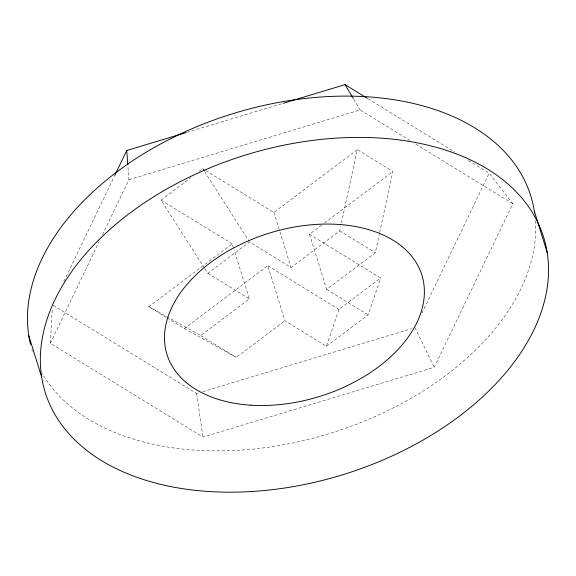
<?xml version="1.0" encoding="UTF-8"?>
<svg xmlns="http://www.w3.org/2000/svg" width="576" height="576" viewBox="0 0 576 576"><rect width="100%" height="100%" fill="white"/><g stroke="black" fill="none" stroke-linecap="round" stroke-linejoin="round"><path stroke-width="0.43" stroke-dasharray="2.88 2.16" d="M468.461 160.495L489.154 173.21L512.813 203.731L434.218 367.315L202.975 437.076L50.321 343.26L52.33 308.498M204.948 268.862L207.842 273.398L249.545 241.992L291.06 267.509L339.703 230.868L340.654 226.498M341.41 223.006L357.3 149.63L392.882 171.497L379.454 233.518M321.61 225.18L309.492 234.31L326.642 289.375L375.286 252.742L379.26 234.396M166.982 317.815L184.392 328.522L267.79 265.709L284.94 320.782L326.455 346.298L338.954 309.449L380.657 278.05L309.492 234.31M326.455 346.298L368.158 314.892L380.657 278.05M63.806 281.484L114.307 176.378M50.321 343.26L98.957 242.028M102.456 234.742L128.916 179.669L127.858 165.528M421.949 313.092L489.154 173.21M204.466 268.106L161.042 200.102L190.728 177.746M199.202 171.36L202.738 168.696L205.034 170.107M166.219 317.354L148.81 306.648L232.207 243.842L233.791 248.926M205.798 170.575L273.902 212.436L357.3 149.63M324.461 223.034L392.882 171.497M148.81 306.648L200.714 335.549L249.358 298.908L234.058 249.775M184.392 328.522L236.297 357.422L284.94 320.782M186.898 132.35L282.305 103.572M128.916 179.669L360.166 109.908L409.774 140.4M53.302 305.41L196.646 393.509L199.231 392.731M202.666 391.694L411.523 328.687M368.042 98.777L454.666 152.014M415.879 144.151L512.813 203.731M339.703 230.868L375.286 252.742M326.642 289.375L368.158 314.892M161.042 200.102L232.207 243.842M267.79 265.709L338.954 309.449M207.842 273.398L249.358 298.908M200.714 335.549L236.297 357.422M202.738 168.696L204.185 170.964M204.667 171.72L249.062 241.236M353.75 99.187L360.166 109.908M414.958 327.65L434.218 367.315M273.902 212.436L291.06 267.509M196.646 393.509L202.975 437.076M535.399 220.637A261.007 167.076 -17.3 0 1 330.775 433.159A261.007 167.076 -17.3 0 1 42.286 373.565M32.458 351.403A261.007 167.076 -17.3 0 1 31.932 349.69"/><path stroke-width="0.86" d="M114.696 175.565L126.734 150.502L186.041 132.61M283.162 103.306L345.046 84.643L367.279 98.302M345.046 84.643L353.29 98.424M534.334 211.212L547.2 252.518A261.007 167.076 -17.3 0 1 190.598 489.787A261.007 167.076 -17.3 0 1 145.498 202.082A261.007 167.076 -17.3 0 1 547.2 252.518M28.8 335.772L41.666 377.078M126.734 150.502L127.793 164.642M30.542 344.506A261.007 167.076 -17.3 0 1 250.106 108.763A261.007 167.076 -17.3 0 1 534.586 212.904M250.999 405.194A133.481 85.442 -17.3 0 0 422.222 276.242A133.481 85.442 -17.3 0 0 210.074 262.951A133.481 85.442 -17.3 0 0 250.999 405.194"/></g></svg>
